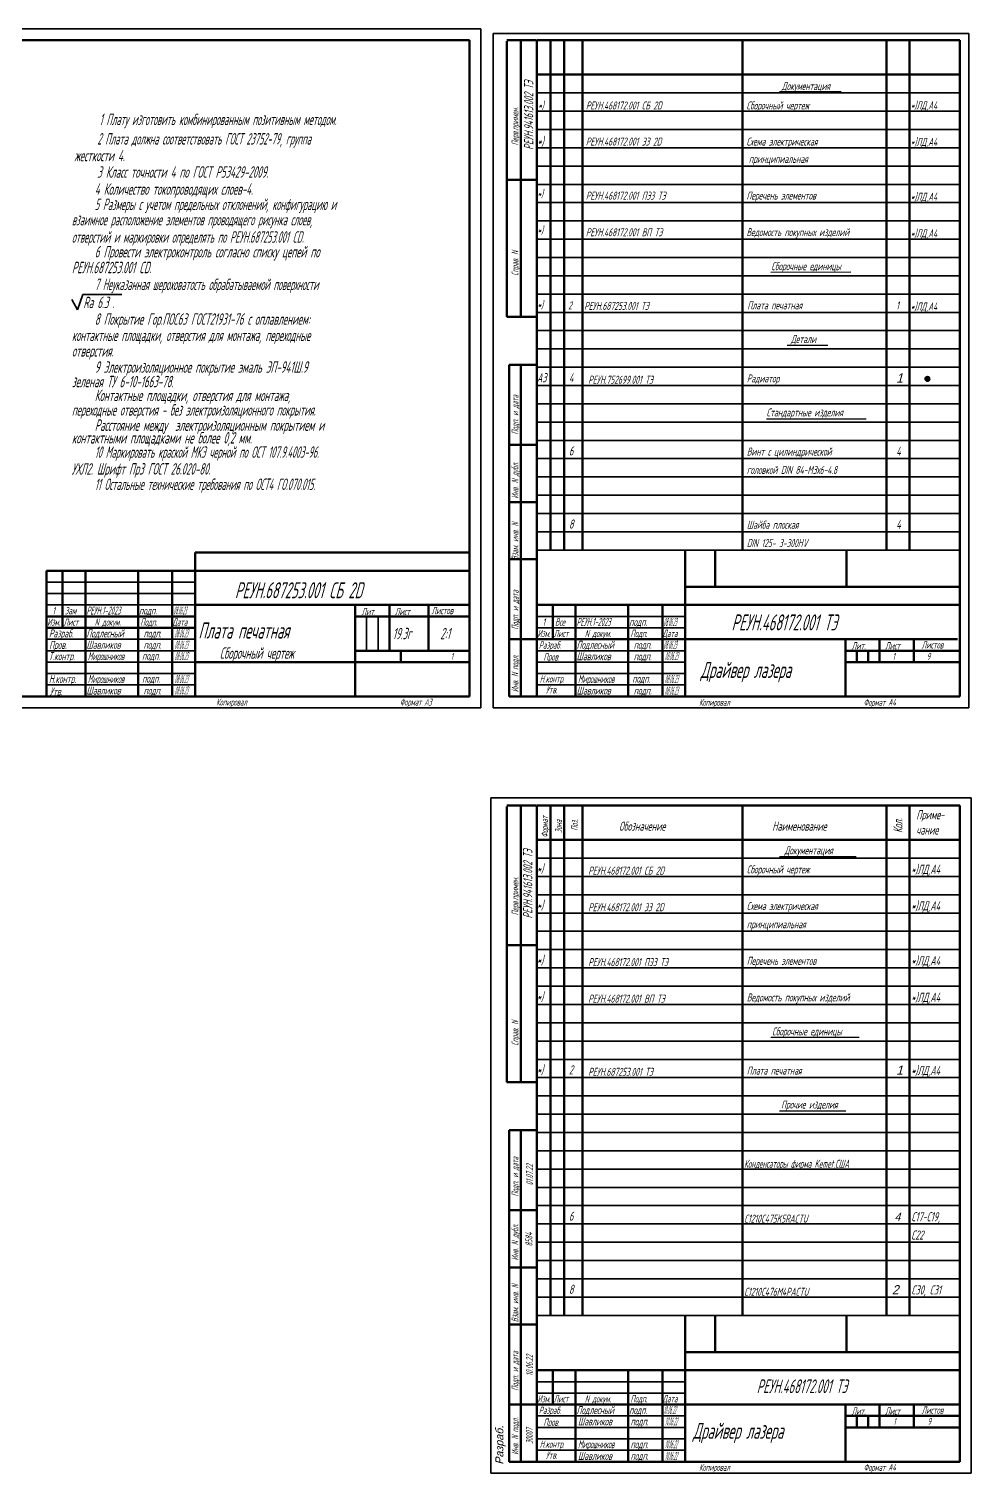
# Model space of a CAD drawing. Extents: x 23089 to 26449, y -1278 to -524.
# Drawn here: x 23526 to 23938, y -1278 to -646 of the extents above; entities that cross this region are included whole.
import ezdxf

# ---------------------------------------------------------------- set-up
doc = ezdxf.new("R2010")
doc.units = 0
doc.header["$MEASUREMENT"] = 0
doc.layers.get('0').update_dxf_attribs({"linetype": 'CONTINUOUS', "lineweight": 50})
doc.layers.add('CONTUR', color=7, linetype='CONTINUOUS', lineweight=50)
doc.layers.add('DIM', color=1, linetype='CONTINUOUS', lineweight=35)
doc.layers.add('TEXT', color=1, linetype='CONTINUOUS')
doc.styles.add('ECKD', font='ec5cdwin.shx', dxfattribs={"oblique": 15})
doc.styles.add('GOST', font='GOST.shx', dxfattribs={"width": 0.7, "oblique": 15})

msp = doc.modelspace()

# ---------------------------------------------------------------- hatches: boundary and pattern name
at = {"layer": 'DIM'}
h = msp.add_hatch(color=256, dxfattribs=at)
h.dxf.hatch_style = 1
h.paths.add_polyline_path([(23920.08, -799.57, 1), (23918.04, -799.57, 1)])

# ---------------------------------------------------------------- linework, layer by layer
for p, q in [((23598.76, -875.45), (23718.76, -875.45)), ((23598.76, -883.45), (23598.76, -875.45)), ((23813.15, -874.45), (23813.15, -898.45)), ((23826.27, -874.45), (23826.27, -890.5)), ((23883.62, -874.45), (23883.62, -890.5)), ((23813.15, -890.5), (23933.15, -890.5)), ((23813.15, -1209.21), (23813.15, -1233.21)), ((23826.27, -1209.21), (23826.27, -1225.26)), ((23883.62, -1209.21), (23883.62, -1225.26)), ((23813.15, -1225.26), (23933.15, -1225.26))]:
    msp.add_line(p, q)
at = {"layer": 'CONTUR'}
for p, q in [((23718.76, -651.45), (23323.76, -651.45)), ((23718.76, -938.45), (23718.76, -651.45)), ((23747.88, -651.45), (23735.15, -651.45)), ((23735.15, -651.82), (23735.15, -712.45)), ((23741.15, -772.45), (23741.15, -651.45)), ((23748.15, -938.45), (23748.15, -651.45)), ((23748.15, -651.45), (23933.15, -651.45)), ((23754.15, -651.45), (23754.15, -874.45)), ((23760.15, -651.45), (23760.15, -874.45)), ((23768.15, -651.45), (23768.15, -874.45)), ((23838.15, -651.45), (23838.15, -874.45)), ((23901.15, -651.45), (23901.15, -874.45)), ((23911.15, -651.45), (23911.15, -874.45)), ((23933.15, -651.45), (23933.15, -938.45)), ((23748.15, -666.45), (23933.15, -666.45)), ((23735.15, -712.45), (23735.15, -772.45)), ((23748.15, -712.45), (23735.15, -712.45)), ((23735.15, -712.45), (23748.15, -712.45)), ((23735.15, -772.45), (23748.15, -772.45)), ((23748.15, -772.45), (23741.15, -772.45)), ((23736.15, -828.45), (23736.15, -793.45)), ((23736.15, -793.45), (23748.15, -793.45)), ((23741.15, -793.45), (23741.15, -938.45)), ((23736.15, -853.45), (23736.15, -828.45)), ((23748.15, -828.45), (23736.15, -828.45)), ((23736.15, -828.45), (23748.15, -828.45)), ((23736.15, -878.45), (23736.15, -853.45)), ((23748.15, -853.45), (23736.15, -853.45)), ((23736.15, -853.45), (23748.15, -853.45)), ((23533.76, -883.45), (23718.76, -883.45)), ((23533.76, -938.45), (23533.76, -883.45)), ((23540.76, -883.45), (23540.76, -908.45)), ((23550.76, -883.45), (23550.76, -938.45)), ((23573.76, -883.45), (23573.76, -938.45)), ((23588.76, -883.45), (23588.76, -938.45)), ((23598.76, -883.45), (23598.76, -938.45)), ((23736.15, -913.45), (23736.15, -878.45)), ((23748.15, -878.45), (23736.15, -878.45)), ((23736.15, -878.45), (23748.15, -878.45)), ((23598.76, -898.45), (23718.76, -898.45)), ((23668.76, -898.45), (23668.76, -938.45)), ((23683.76, -898.45), (23683.76, -918.45)), ((23700.76, -898.45), (23700.76, -918.45)), ((23748.15, -898.45), (23933.15, -898.45)), ((23755.15, -913.45), (23755.15, -898.45)), ((23765.15, -898.45), (23765.15, -938.45)), ((23788.15, -938.45), (23788.15, -898.45)), ((23803.15, -938.45), (23803.15, -898.45)), ((23813.15, -938.45), (23813.15, -898.45)), ((23533.76, -903.45), (23598.76, -903.45)), ((23533.76, -908.45), (23598.76, -908.45)), ((23668.76, -903.45), (23718.76, -903.45)), ((23736.15, -938.45), (23736.15, -913.45)), ((23748.15, -913.45), (23736.15, -913.45)), ((23736.15, -913.45), (23748.15, -913.45)), ((23748.15, -913.45), (23932.15, -913.45)), ((23883.15, -938.45), (23883.15, -913.45)), ((23898.15, -913.45), (23898.15, -923.45)), ((23913.15, -913.45), (23913.15, -923.45)), ((23668.76, -918.45), (23718.76, -918.45)), ((23688.76, -918.45), (23688.76, -923.45)), ((23883.15, -918.45), (23933.15, -918.45)), ((23888.15, -918.45), (23888.15, -923.45)), ((23893.15, -918.45), (23893.15, -923.45)), ((23598.76, -923.45), (23718.76, -923.45)), ((23883.15, -923.45), (23933.15, -923.45)), ((23323.76, -938.45), (23718.76, -938.45)), ((23748.15, -938.45), (23736.15, -938.45)), ((23933.15, -938.45), (23748.15, -938.45)), ((23747.88, -986.21), (23735.15, -986.21)), ((23735.15, -986.58), (23735.15, -1047.21)), ((23741.15, -1107.21), (23741.15, -986.21)), ((23748.15, -1273.21), (23748.15, -986.21)), ((23748.15, -986.21), (23933.15, -986.21)), ((23754.15, -986.21), (23754.15, -1209.21)), ((23760.15, -986.21), (23760.15, -1209.21)), ((23768.15, -986.21), (23768.15, -1209.21)), ((23838.15, -986.21), (23838.15, -1209.21)), ((23901.15, -986.21), (23901.15, -1209.21)), ((23911.15, -986.21), (23911.15, -1209.21)), ((23933.15, -986.21), (23933.15, -1273.21)), ((23748.15, -1001.21), (23933.15, -1001.21)), ((23735.15, -1047.21), (23735.15, -1107.21)), ((23748.15, -1047.21), (23735.15, -1047.21)), ((23735.15, -1047.21), (23748.15, -1047.21)), ((23735.15, -1107.21), (23748.15, -1107.21)), ((23748.15, -1107.21), (23741.15, -1107.21)), ((23736.15, -1163.21), (23736.15, -1128.21)), ((23736.15, -1128.21), (23748.15, -1128.21)), ((23741.15, -1128.21), (23741.15, -1273.21)), ((23736.15, -1188.21), (23736.15, -1163.21)), ((23748.15, -1163.21), (23736.15, -1163.21)), ((23736.15, -1163.21), (23748.15, -1163.21)), ((23736.15, -1213.21), (23736.15, -1188.21)), ((23748.15, -1188.21), (23736.15, -1188.21)), ((23736.15, -1188.21), (23748.15, -1188.21)), ((23736.15, -1248.21), (23736.15, -1213.21)), ((23748.15, -1213.21), (23736.15, -1213.21)), ((23736.15, -1213.21), (23748.15, -1213.21)), ((23748.15, -1233.21), (23933.15, -1233.21)), ((23755.15, -1248.21), (23755.15, -1233.21)), ((23765.15, -1233.21), (23765.15, -1273.21)), ((23788.15, -1273.21), (23788.15, -1233.21)), ((23803.15, -1273.21), (23803.15, -1233.21)), ((23813.15, -1273.21), (23813.15, -1233.21)), ((23736.15, -1273.21), (23736.15, -1248.21)), ((23748.15, -1248.21), (23736.15, -1248.21)), ((23736.15, -1248.21), (23748.15, -1248.21)), ((23748.15, -1248.21), (23933.15, -1248.21)), ((23883.15, -1273.21), (23883.15, -1248.21)), ((23898.15, -1248.21), (23898.15, -1258.21)), ((23913.15, -1248.21), (23913.15, -1258.21)), ((23883.15, -1253.21), (23933.15, -1253.21)), ((23888.15, -1253.21), (23888.15, -1258.21)), ((23893.15, -1253.21), (23893.15, -1258.21)), ((23883.15, -1258.21), (23933.15, -1258.21)), ((23748.15, -1273.21), (23736.15, -1273.21)), ((23933.15, -1273.21), (23748.15, -1273.21))]:
    msp.add_line(p, q, dxfattribs=at)
at = {"layer": 'DIM'}
for p, q in [((23723.76, -646.45), (23303.76, -646.45)), ((23723.76, -943.45), (23723.76, -646.45)), ((23729.13, -648.45), (23937.13, -648.45)), ((23729.13, -648.45), (23729.13, -943.45)), ((23937.13, -648.45), (23937.13, -943.45)), ((23748.15, -674.45), (23933.15, -674.45)), ((23748.15, -682.45), (23933.15, -682.45)), ((23748.15, -690.45), (23933.15, -690.45)), ((23748.15, -698.45), (23933.15, -698.45)), ((23748.15, -706.45), (23933.15, -706.45)), ((23748.15, -714.45), (23933.15, -714.45)), ((23748.15, -722.45), (23933.15, -722.45)), ((23748.15, -730.45), (23933.15, -730.45)), ((23748.15, -738.45), (23933.15, -738.45)), ((23748.15, -746.45), (23933.15, -746.45)), ((23748.15, -754.45), (23933.15, -754.45)), ((23547.32, -769.37), (23549.65, -762.62)), ((23549.65, -762.62), (23566.62, -762.62)), ((23748.15, -762.45), (23933.15, -762.45)), ((23544.82, -764.81), (23547.32, -769.37)), ((23748.15, -770.45), (23933.15, -770.45)), ((23748.15, -778.45), (23933.15, -778.45)), ((23748.15, -786.45), (23933.15, -786.45)), ((23748.15, -794.45), (23933.15, -794.45)), ((23748.15, -802.45), (23933.15, -802.45)), ((23748.15, -810.45), (23933.15, -810.45)), ((23748.15, -818.45), (23933.15, -818.45)), ((23748.15, -826.45), (23933.15, -826.45)), ((23748.15, -834.45), (23933.15, -834.45)), ((23748.15, -842.45), (23933.15, -842.45)), ((23748.15, -850.45), (23933.15, -850.45)), ((23748.15, -858.45), (23933.15, -858.45)), ((23748.15, -866.45), (23933.15, -866.45)), ((23748.15, -874.45), (23933.15, -874.45)), ((23533.76, -888.45), (23598.76, -888.45)), ((23533.76, -893.45), (23598.76, -893.45)), ((23533.76, -898.45), (23598.76, -898.45)), ((23673.76, -918.45), (23673.76, -903.45)), ((23678.76, -918.45), (23678.76, -903.45)), ((23748.15, -903.45), (23813.15, -903.45)), ((23748.15, -908.45), (23813.15, -908.45)), ((23533.76, -913.45), (23598.76, -913.45)), ((23533.76, -918.45), (23598.76, -918.45)), ((23748.15, -918.45), (23813.15, -918.45)), ((23533.76, -923.45), (23598.76, -923.45)), ((23533.76, -928.45), (23598.76, -928.45)), ((23748.15, -923.45), (23813.15, -923.45)), ((23748.15, -928.45), (23813.15, -928.45)), ((23533.76, -933.45), (23598.76, -933.45)), ((23748.15, -933.45), (23813.15, -933.45)), ((23303.76, -943.45), (23723.76, -943.45)), ((23729.13, -943.45), (23937.13, -943.45)), ((23728.15, -1278.21), (23728.15, -982.83)), ((23728.15, -982.83), (23938.15, -982.83)), ((23938.12, -1278.21), (23938.12, -982.83)), ((23748.15, -1009.21), (23933.15, -1009.21)), ((23748.15, -1017.21), (23933.15, -1017.21)), ((23748.15, -1025.21), (23933.15, -1025.21)), ((23748.15, -1033.21), (23933.15, -1033.21)), ((23748.15, -1041.21), (23933.15, -1041.21)), ((23748.15, -1049.21), (23933.15, -1049.21)), ((23748.15, -1057.21), (23933.15, -1057.21)), ((23748.15, -1065.21), (23933.15, -1065.21)), ((23748.15, -1073.21), (23933.15, -1073.21)), ((23748.15, -1081.21), (23933.15, -1081.21)), ((23748.15, -1089.21), (23933.15, -1089.21)), ((23748.15, -1097.21), (23933.15, -1097.21)), ((23748.15, -1105.21), (23933.15, -1105.21)), ((23748.15, -1113.21), (23933.15, -1113.21)), ((23748.15, -1121.21), (23933.15, -1121.21)), ((23748.15, -1129.21), (23933.15, -1129.21)), ((23748.15, -1137.21), (23933.15, -1137.21)), ((23748.15, -1145.21), (23933.15, -1145.21)), ((23748.15, -1153.21), (23933.15, -1153.21)), ((23748.15, -1161.21), (23933.15, -1161.21)), ((23748.15, -1169.21), (23933.15, -1169.21)), ((23748.15, -1177.21), (23933.15, -1177.21)), ((23748.15, -1185.21), (23933.15, -1185.21)), ((23748.15, -1193.21), (23933.15, -1193.21)), ((23748.15, -1201.21), (23933.15, -1201.21)), ((23748.15, -1209.21), (23933.15, -1209.21)), ((23748.15, -1238.21), (23813.15, -1238.21)), ((23748.15, -1243.21), (23813.15, -1243.21)), ((23748.15, -1253.21), (23813.15, -1253.21)), ((23748.15, -1258.21), (23813.15, -1258.21)), ((23748.15, -1263.21), (23813.15, -1263.21)), ((23748.15, -1268.21), (23813.15, -1268.21)), ((23938.12, -1278.21), (23728.15, -1278.21))]:
    msp.add_line(p, q, dxfattribs=at)
msp.add_circle((23919.06, -799.57), 1.02, dxfattribs=at)
at = {"layer": 'TEXT'}
for p, q in [((23854.35, -673.77), (23881.31, -673.77)), ((23850.56, -752.8), (23885.51, -752.79)), ((23857.64, -784.8), (23875.52, -784.79)), ((23848.67, -816.97), (23892.3, -816.97)), ((23854.35, -1008.53), (23887.84, -1008.53)), ((23850.56, -1087.55), (23889.25, -1087.55)), ((23854.31, -1119.73), (23883.38, -1119.73))]:
    msp.add_line(p, q, dxfattribs=at)

# ---------------------------------------------------------------- texts
at = {"layer": 'DIM', "style": 'GOST', "oblique": 15, "width": 0.7}
for s, p in [('Копировал', (23607.95, -942.45)), ('Формат A3', (23688.29, -942.45))]:
    msp.add_text(s, height=3, dxfattribs=at).set_placement(p)
at = {"layer": 'TEXT', "style": 'GOST', "oblique": 15, "width": 0.7}
for s, height, p in [('РЕУН.941613.002 ТЭ', 4, (23746.63, -699.38)), ('Перв.примен.', 3, (23740.15, -697.45)), ('Справ. N', 3, (23740.15, -754.45)), ('Подп. и дата', 3, (23740.15, -823.92)), ('Инв. N дубл.', 3, (23740.15, -851.92)), ('Взам. инв. N', 3, (23740.15, -878.92)), ('Подп. и дата', 3, (23740.2, -909.31)), ('Инв. N подл.', 3, (23740.12, -936.6)), ('Формат', 3, (23753.15, -1000.21)), ('Зона', 3, (23759.15, -998.21)), ('Поз.', 3, (23766.15, -997.21)), ('Кол.', 4, (23908.15, -998.21)), ('РЕУН.941613.002 ТЭ', 4, (23746.22, -1035.62)), ('Перв.примен.', 3, (23740.15, -1034.21)), ('Справ. N', 3, (23740.15, -1091.21)), ('Подп. и дата', 3, (23740.15, -1157.21)), ('01.07.22', 3, (23746.5, -1152.28)), ('Инв. N дубл.', 3, (23740.15, -1185.21)), ('8584', 3, (23746.23, -1179.03)), ('Взам. инв. N', 3, (23740.15, -1212.21)), ('Подп. и дата', 3, (23740.15, -1242.21)), ('10.06.22', 3, (23746.47, -1235.72)), ('Инв. N подл.', 3, (23740.15, -1270.21)), ('30007', 3, (23746.4, -1265.49))]:
    msp.add_text(s, height=height, rotation=90, dxfattribs=at).set_placement(p)
at = {"layer": 'TEXT', "style": 'GOST', "oblique": 15}
for s, height, width, p in [('Документация', 3.5, 0.7, (23855.32, -673.19)), ('*)', 3.5, 0.7, (23748.71, -681.63)), ('РЕУН.468172.001 СБ 2D', 3.5, 0.7, (23769.63, -681.71)), ('Сборочный чертеж', 3.5, 0.7, (23839.89, -681.7)), ('*)ЛД,А4', 3.5, 0.7, (23911.71, -681.63)), ('1 Плату изготовить комбинированным позитивным методом.', 5, 0.6, (23556.89, -688.52)), ('2 Плата должна соответствовать ГОСТ 23752-79, группа', 5, 0.65, (23555.94, -697.04)), ('*)', 4, 0.7, (23748.46, -697.57)), ('РЕУН.468172.001 Э3 2D', 3.5, 0.7, (23769.63, -697.5)), ('Схема электрическая', 3.5, 0.7, (23839.89, -697.5)), ('*)ЛД,А4', 3.5, 0.7, (23911.71, -697.63)), ('жесткости 4.', 5, 0.7, (23545.94, -704.36)), ('3 Класс точности 4 по ГОСТ Р53429-2009.', 5, 0.7, (23555.88, -711.55)), ('принципиальная', 3.5, 0.7, (23840.93, -705.09)), ('4 Количество токопроводящих слоев-4.', 5, 0.7, (23554.82, -719.02)), ('*)', 3.5, 0.7, (23748.43, -720.23)), ('РЕУН.468172.001 ПЭ3 ТЭ', 3.5, 0.7, (23769.63, -721.16)), ('Перечень элементов', 3.5, 0.7, (23839.89, -721.12)), ('*)ЛД,А4', 3.5, 0.7, (23911.71, -721.63)), ('5 Размеры с учетом предельных отклонений, конфигурацию и ', 5, 0.63, (23554.82, -725.68)), ('взаимное расположение элементов проводящего рисунка слоев, ', 5, 0.65, (23544.82, -732.38)), ('*)', 3.5, 0.7, (23748.43, -736.23)), ('отверстий и маркировки определять по РЕУН.687253.001 CD. ', 5, 0.65, (23544.82, -739.99)), ('РЕУН.468172.001 ВП ТЭ', 3.5, 0.7, (23769.63, -737.16)), ('Ведомость покупных изделий', 3.5, 0.7, (23839.89, -737.12)), ('*)ЛД,А4', 3.5, 0.7, (23911.71, -737.63)), ('6 Провести электроконтроль согласно списку цепей по ', 5, 0.7, (23554.82, -746.41)), ('РЕУН.687253.001 CD.', 5, 0.7, (23544.82, -753.33)), ('Сборочные единицы', 3.5, 0.7, (23850.75, -752.02)), ('7 Неуказанная шероховатость обрабатываемой поверхности', 5, 0.65, (23554.82, -760.71)), ('Ra 6.3 .', 5, 0.7, (23549.82, -768.61)), ('*)', 3.5, 0.7, (23748.43, -768.86)), ('2', 3.5, 0.7, (23761.89, -769.18)), ('РЕУН.687253.001 ТЭ', 3.5, 0.7, (23768.89, -769.37)), ('Плата печатная ', 3.5, 0.7, (23840.27, -769.12)), ('1', 3.5, 0.7, (23905.36, -769.17)), ('*)ЛД,А4', 3.5, 0.7, (23911.71, -769.63)), ('8 Покрытие Гор.ПОС63 ГОСТ21931-76 с оплавлением: ', 5, 0.7, (23554.82, -775.89)), ('контактные площадки, отверстия для монтажа, переходные ', 5, 0.68, (23544.82, -782.99)), ('Детали', 3.5, 0.7, (23859.31, -783.88)), ('отверстия.', 5, 0.7, (23544.82, -789.81)), ('9 Электроизоляционное покрытие эмаль ЭП-941Ш.9 ', 5, 0.7, (23554.82, -796.87)), ('зеленая ТУ 6-10-1663-78.', 5, 0.7, (23544.82, -803.22)), ('А3', 4, 0.7, (23748.25, -801.04)), ('4', 4, 0.7, (23762.25, -801.04)), ('РЕУН.752699.001 ТЭ', 3.5, 0.7, (23770.67, -801.67)), ('Радиатор', 3.5, 0.7, (23840.03, -801.12)), ('Контактные площадки, отверстия для монтажа, ', 5, 0.7, (23554.82, -809.26)), ('переходные отверстия - без электроизоляционного покрытия.', 5, 0.67, (23544.82, -815.62)), ('Стандартные изделия', 3.5, 0.7, (23848.66, -815.98)), ('Расстояние между  электроизоляционным покрытием и', 5, 0.7, (23554.82, -822.29)), ('контактными площадками не более 0,2 мм.', 5, 0.7, (23544.82, -827.82)), ('10 Маркировать краской МКЭ черной по ОСТ 107.9.4003-96.', 5, 0.65, (23554.82, -834.07)), ('6', 4, 0.7, (23762.25, -833.04)), ('Винт с цилиндрической ', 3.5, 0.7, (23840.03, -833.12)), ('4', 4, 0.7, (23905.36, -833.17)), ('УХЛ2. Шрифт Пр3 ГОСТ 26.020-80.', 5, 0.7, (23544.74, -841.42)), ('головкой DIN 84-М3х6-4.8', 3.5, 0.7, (23840.03, -841.12)), ('11 Остальные технические требования по ОСТ4 ГО.070.015.', 5, 0.65, (23554.82, -848.14)), ('8', 4, 0.7, (23762.25, -865.04)), ('Шайба плоская', 3.5, 0.7, (23840.03, -865.12)), ('4', 4, 0.7, (23905.36, -865.17)), ('DIN 125- 3-300HV', 3.5, 0.7, (23840.03, -873.12)), ('РЕУН.687253.001 СБ 2D', 7, 0.7, (23616.14, -895.51)), ('1', 3.2, 0.7, (23536.33, -902.52)), ('Зам', 3.2, 0.7, (23541.76, -902.51)), ('РЕУН.1-2023', 3.5, 0.6, (23551.2, -902.63)), ('подп.', 3.5, 0.7, (23574.2, -902.63)), ('08.06.23', 3.5, 0.35, (23589.2, -902.63)), ('Лит.', 3.2, 0.7, (23671.5, -902.91)), ('Лист', 3.2, 0.7, (23686.12, -902.91)), ('Листов', 3.2, 0.7, (23702.11, -902.5)), ('РЕУН.468172.001 ТЭ', 7, 0.7, (23833.35, -909.57)), ('Изм.', 3.132, 0.7, (23534.07, -907.51)), ('Разраб.', 3.5, 0.7, (23534.79, -912.64)), ('Лист', 3.132, 0.7, (23541.19, -907.51)), ('Подлесный', 3.5, 0.7, (23551.2, -912.63)), ('N докум.', 3.132, 0.7, (23554.8, -907.51)), ('Подп.', 3.2, 0.7, (23574.76, -907.51)), ('Дата', 3.2, 0.7, (23588.76, -907.51)), ('08.06.23', 3.5, 0.35, (23589.79, -912.59)), ('Плата печатная', 7, 0.7, (23600.18, -913.12)), ('19.3г', 5, 0.7, (23685.13, -913.44)), ('2:1', 5, 0.7, (23705.94, -913.45)), ('Изм.', 3.132, 0.7, (23748.46, -912.51)), ('1', 3.2, 0.7, (23750.72, -907.52)), ('Лист', 3.132, 0.7, (23755.58, -912.51)), ('Все', 3.2, 0.7, (23756.15, -907.51)), ('РЕУН.1-2023', 3.5, 0.6, (23765.59, -907.63)), ('N докум.', 3.132, 0.7, (23769.19, -912.51)), ('подп.', 3.5, 0.7, (23788.59, -907.63)), ('Подп.', 3.2, 0.7, (23789.15, -912.51)), ('Дата', 3.2, 0.7, (23803.15, -912.51)), ('08.06.23', 3.5, 0.35, (23803.59, -907.63)), ('Пров.', 3.5, 0.7, (23534.9, -917.68)), ('Шавликов', 3.5, 0.7, (23551.2, -917.63)), ('подп.', 3.5, 0.7, (23576.19, -912.63)), ('подп.', 3.5, 0.7, (23576.19, -917.63)), ('08.06.23', 3.5, 0.35, (23589.79, -917.59)), ('Разраб.', 3.2, 0.7, (23749.07, -917.56)), ('Подлесный', 3.5, 0.7, (23765.59, -917.63)), ('подп.', 3.5, 0.7, (23790.58, -917.63)), ('08.06.23', 3.5, 0.35, (23803.59, -917.63)), ('Лит.', 3.2, 0.7, (23885.89, -917.91)), ('Лист', 3.2, 0.7, (23900.51, -917.91)), ('Листов', 3.2, 0.7, (23916.5, -917.5)), ('Т.контр.', 3.5, 0.7, (23534.67, -922.6)), ('Мирошников', 3.5, 0.6, (23551.79, -922.59)), ('подп.', 3.5, 0.7, (23575.55, -922.43)), ('08.06.23', 3.5, 0.35, (23589.79, -922.59)), ('Сборочный чертеж', 5, 0.7, (23609.5, -921.99)), ('1', 3, 0.7, (23710.55, -922.43)), ('Пров.', 3.2, 0.7, (23751.09, -922.77)), ('Шавликов', 3.5, 0.7, (23765.59, -922.63)), ('подп.', 3.5, 0.7, (23790.58, -922.63)), ('08.06.23', 3.5, 0.35, (23804.18, -922.59)), ('1', 3, 0.7, (23903.78, -922.41)), ('9', 3, 0.7, (23918.78, -922.41)), ('Драйвер лазера', 7, 0.7, (23819.84, -930.36)), ('Н.контр.', 3.5, 0.7, (23534.79, -932.56)), ('Утв.', 3.5, 0.7, (23535.13, -938.05)), ('Шавликов', 3.5, 0.7, (23551.2, -937.63)), ('Мирошников', 3.5, 0.6, (23551.79, -932.59)), ('подп.', 3.5, 0.7, (23575.55, -932.43)), ('08.06.23', 3.5, 0.35, (23589.79, -932.59)), ('08.06.23', 3.5, 0.35, (23589.79, -937.59)), ('Н.контр.', 3.2, 0.7, (23749.47, -932.39)), ('Утв.', 3.2, 0.7, (23752.14, -937.14)), ('Шавликов', 3.5, 0.7, (23765.59, -937.63)), ('Мирошников', 3.5, 0.6, (23766.18, -932.59)), ('подп.', 3.5, 0.7, (23789.94, -932.43)), ('08.06.23', 3.5, 0.35, (23804.18, -932.59)), ('08.06.23', 3.5, 0.35, (23804.18, -932.59)), ('08.06.23', 3.5, 0.35, (23804.18, -937.67)), ('подп.', 3.5, 0.7, (23576.19, -937.63)), ('подп.', 3.5, 0.7, (23790.58, -937.63)), ('Копировал', 3, 0.7, (23819.15, -942.55)), ('Формат A4', 3, 0.7, (23891.15, -942.55)), ('Приме-', 4, 0.7, (23914.15, -992.21)), ('Обозначение', 4, 0.7, (23784.15, -997.21)), ('Наименование', 4, 0.7, (23851.15, -997.21)), ('чание', 4, 0.7, (23914.15, -998.87)), ('Документация', 3.5, 0.7, (23856.54, -1007.53)), ('*)', 4, 0.7, (23748.25, -1015.8)), ('РЕУН.468172.001 СБ 2D', 3.5, 0.7, (23770.67, -1016.42)), ('Сборочный чертеж', 3.5, 0.7, (23840.03, -1015.87)), ('*)ЛД,А4', 4, 0.7, (23911.96, -1016.07)), ('*)', 4, 0.7, (23748.25, -1031.8)), ('РЕУН.468172.001 Э3 2D', 3.5, 0.7, (23770.67, -1032.42)), ('Схема электрическая', 3.5, 0.7, (23840.03, -1031.87)), ('*)ЛД,А4', 4, 0.7, (23911.96, -1032.07)), ('принципиальная', 3.5, 0.7, (23840.03, -1039.87)), ('*)', 4, 0.7, (23748.25, -1055.8)), ('РЕУН.468172.001 ПЭ3 ТЭ', 3.5, 0.7, (23770.67, -1056.42)), ('Перечень элементов', 3.5, 0.7, (23840.03, -1055.87)), ('*)ЛД,А4', 4, 0.7, (23911.96, -1056.07)), ('*)', 4, 0.7, (23748.25, -1071.8)), ('*)ЛД,А4', 4, 0.7, (23911.96, -1072.07)), ('РЕУН.468172.001 ВП ТЭ', 3.5, 0.7, (23770.67, -1072.42)), ('Ведомость покупных изделий', 3.5, 0.7, (23840.03, -1071.87)), ('Сборочные единицы', 3.5, 0.7, (23851.11, -1086.74)), ('*)', 4, 0.7, (23748.25, -1103.8)), ('2', 4, 0.7, (23762.25, -1103.8)), ('РЕУН.687253.001 ТЭ', 3.5, 0.7, (23770.67, -1104.42)), ('Плата печатная ', 3.5, 0.7, (23840.03, -1103.87)), ('*)ЛД,А4', 4, 0.7, (23911.96, -1104.07)), ('Прочие изделия', 3.5, 0.7, (23855.04, -1118.74)), ('Конденсаторы фирма Kemet,США', 3.5, 0.65, (23838.85, -1144.64)), ('6', 4, 0.7, (23762.25, -1167.8)), ('C1210C475K5RACTU', 3.5, 0.7, (23838.85, -1168.64)), ('C17-С19,', 4, 0.7, (23911.96, -1168.07)), ('С22', 4, 0.7, (23911.96, -1176.07)), ('8', 4, 0.7, (23762.25, -1199.8)), ('C1210C476M4PACTU', 3.5, 0.7, (23838.85, -1200.64)), ('C30, C31', 4, 0.7, (23911.96, -1200.07)), ('РЕУН.468172.001 ТЭ', 6, 0.7, (23844.37, -1243.22)), ('Изм.', 3.132, 0.7, (23748.46, -1247.27)), ('Лист', 3.132, 0.7, (23755.58, -1247.27)), ('N докум.', 3.132, 0.7, (23769.19, -1247.27)), ('Подп.', 3.2, 0.7, (23789.15, -1247.26)), ('Дата', 3.2, 0.7, (23803.15, -1247.26)), ('Разраб.', 3.2, 0.7, (23749.07, -1252.31)), ('Подлесный', 3.5, 0.7, (23765.59, -1252.39)), ('подп.', 3.5, 0.7, (23788.59, -1252.39)), ('10.06.22', 3.5, 0.35, (23803.59, -1252.39)), ('Лит.', 3.2, 0.7, (23885.89, -1252.67)), ('Лист', 3.2, 0.7, (23900.51, -1252.67)), ('Листов', 3.2, 0.7, (23916.5, -1252.26)), ('Пров.', 3.2, 0.7, (23751.09, -1257.53)), ('Шавликов', 3.5, 0.7, (23766.18, -1257.34)), ('подп.', 3.5, 0.7, (23789.18, -1257.34)), ('10.06.22', 3.5, 0.35, (23804.18, -1257.34)), ('Драйвер лазера', 7, 0.7, (23816.46, -1263.21)), ('1', 3, 0.7, (23904.14, -1257.05)), ('9', 3, 0.7, (23919.14, -1257.05)), ('Н.контр.', 3.2, 0.7, (23749.47, -1267.14)), ('Утв.', 3.2, 0.7, (23752.14, -1271.9)), ('Мирошников', 3.5, 0.6, (23766.18, -1267.34)), ('Шавликов', 3.5, 0.7, (23766.18, -1272.43)), ('подп.', 3.5, 0.7, (23789.18, -1267.34)), ('10.06.22', 3.5, 0.35, (23804.18, -1267.34)), ('10.06.22', 3.5, 0.35, (23804.18, -1272.43)), ('подп.', 3.5, 0.7, (23789.18, -1272.43)), ('Копировал', 3, 0.7, (23819.15, -1277.21)), ('Формат А4', 3, 0.7, (23891.15, -1277.21))]:
    msp.add_text(s, height=height, dxfattribs=dict(at, width=width)).set_placement(p)
at = {"layer": 'TEXT', "style": 'ECKD', "oblique": 15}
for s, height, p in [('1', 4, (23905.36, -801.17)), ('1', 4, (23905.36, -1103.93)), ('4', 3.5, (23904.66, -1167.85)), ('2', 4, (23903.51, -1200))]:
    msp.add_text(s, height=height, dxfattribs=at).set_placement(p)
msp.add_text('Разраб.', height=3.5, rotation=90, dxfattribs=at).set_placement((23733.57, -1274.51))

doc.saveas('drawing.dxf')
